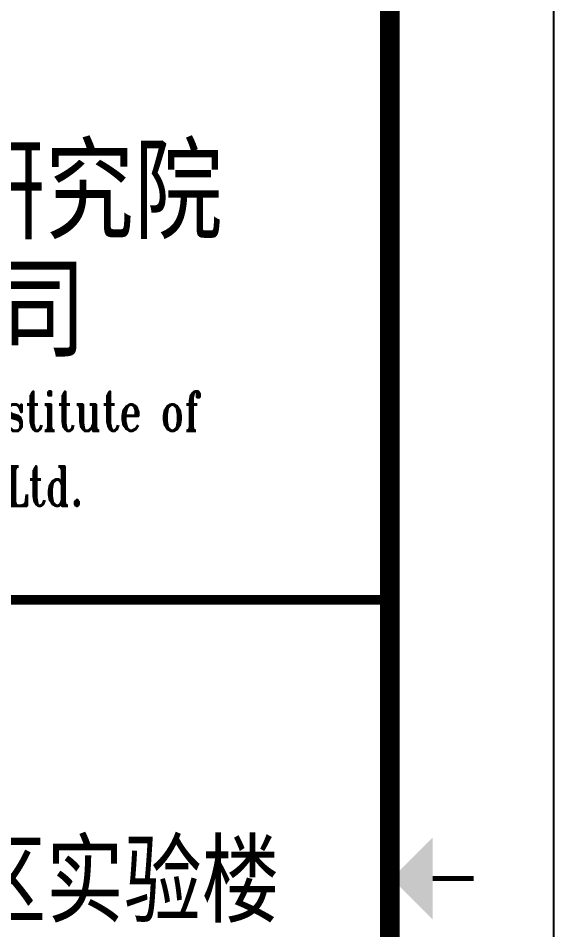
# Model space of a CAD drawing. Extents: x 190999 to 834799, y -200814 to 215286.
# Drawn here: x 271829 to 275099, y 185274 to 190835 of the extents above; entities that cross this region are included whole.
import ezdxf
from ezdxf.enums import TextEntityAlignment as Align

# ---------------------------------------------------------------- set-up
doc = ezdxf.new("R2010")
doc.units = 0
doc.header["$LTSCALE"] = 1000
doc.header["$MEASUREMENT"] = 0
doc.layers.add('图框', color=189, linetype='Continuous')
doc.styles.add('TKZ1_tjhts.shx', font='tjromant.shx', dxfattribs={"bigfont": 'tjhts.shx'})

# ---------------------------------------------------------------- blocks, each defined once
blk = doc.blocks.new('TJAD_TK_LOGO')
at = {"layer": '图框', "style": 'TKZ1_tjhts.shx'}
for s, height, p in [('同济大学建筑设计研究院', 0.258835, (0.6, -0.4754)), (' 集团 有限公司', 0.25884, (0.6594, -0.8031))]:
    blk.add_text(s, height=height, dxfattribs=at).set_placement(p, align=Align.MIDDLE_CENTER)
at = {"layer": '图框', "style": 'TKZ1_tjhts.shx', "width": 0.7}
for s, p in [('Architectural Design & Research Institute of', (0.6, -1.0814)), ('Tongji University (Group) Co.,Ltd.', (0.6, -1.2887))]:
    blk.add_text(s, height=0.108983, dxfattribs=at).set_placement(p, align=Align.MIDDLE_CENTER)
blk = doc.blocks.new('TJAD_TK_A1')
at = {"layer": '图框'}
blk.add_line((1341.379, 356.449), (1341.379, 950.449), dxfattribs=at)
at = {"layer": '图框', "const_width": 1.2}
blk.add_lwpolyline([(1331.379, 940.449), (525.379, 940.449), (525.379, 366.449), (1331.379, 366.449)], close=True, dxfattribs=at)
at = {"layer": '图框'}
for points, const_width in [([(1251.379, 670.449), (1331.379, 670.449)], 0.6), ([(1333.989, 653.449), (1336.489, 653.449)], 0.3)]:
    blk.add_lwpolyline(points, dxfattribs=dict(at, const_width=const_width))
blk.add_solid([(1333.989, 650.949), (1333.989, 655.949), (1331.489, 653.449)], dxfattribs=at)
at = {"color": 1, "xscale": 22.02171320475964, "yscale": 22.02171320475964, "zscale": 22.02171320475958}
blk.add_blockref('TJAD_TK_LOGO', (1278.166, 705.775), dxfattribs=at)
at = {"layer": '图框', "color": 3, "style": 'TKZ1_tjhts.shx'}
blk.add_text('河南农业大学龙子湖校区实验楼', height=5, dxfattribs=at).set_placement((1291.379, 653.242), align=Align.MIDDLE_CENTER)

msp = doc.modelspace()

# ---------------------------------------------------------------- block references
at = {"layer": '图框', "xscale": 100, "yscale": 100, "zscale": 99.99999999999997}
msp.add_blockref('TJAD_TK_A1', (140960.6, 120241.6), dxfattribs=at)

doc.saveas('drawing.dxf')
